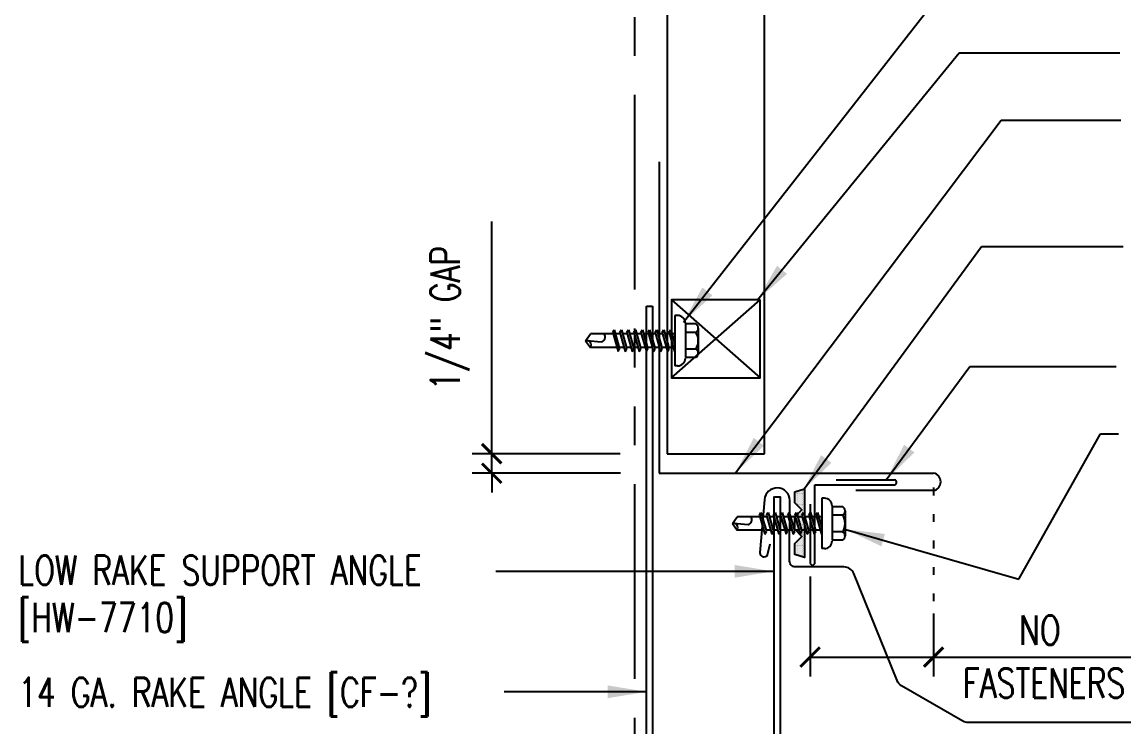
# Model space of a CAD drawing. Extents: x 11.3 to 38, y 14.6 to 44.4.
# Drawn here: x 11.43 to 25.58, y 24.81 to 33.86 of the extents above; entities that cross this region are included whole.
import ezdxf

# ---------------------------------------------------------------- set-up
doc = ezdxf.new("R2010")
doc.units = 0
doc.header["$LTSCALE"] = 4
doc.header["$MEASUREMENT"] = 0
doc.linetypes.add('ACAD_ISO07W100', pattern=[3, 0, -3])
doc.linetypes.add('PHANTOM', pattern=[2.5, 1.25, -0.25, 0.25, -0.25, 0.25, -0.25])
doc.layers.get('0').update_dxf_attribs({"linetype": 'CONTINUOUS'})
doc.layers.get('DEFPOINTS').update_dxf_attribs({"linetype": 'CONTINUOUS'})
for name, color, linetype in [('CLO', 3, 'CONTINUOUS'), ('FASTENER', 9, 'CONTINUOUS'), ('PANEL', 11, 'CONTINUOUS'), ('STLA', 12, 'CONTINUOUS'), ('TAPE', 8, 'CONTINUOUS'), ('TEXT', 2, 'CONTINUOUS'), ('TRIM', 6, 'CONTINUOUS')]:
    doc.layers.add(name, color=color, linetype=linetype)
doc.styles.add('TEXT1', font='ROMANS.shx', dxfattribs={"width": 0.75, "height": 0.375})
doc.dimstyles.new('DETAIL$0', dxfattribs={"dimscale": 4, "dimtxt": 0.09375, "dimasz": 0.0625, "dimexe": 0.0625, "dimexo": 0.125, "dimgap": 0.0625, "dimtad": 1, "dimdec": 4, "dimzin": 3, "dimdsep": 46, "dimlunit": 4, "dimtxsty": 'TEXT1', "dimblk": 'ARCHTICK', "dimcen": 0.0625, "dimclrd": 7, "dimclre": 7, "dimclrt": 2, "dimadec": 0, "dimazin": 0, "dimtfac": 0.59375, "dimtdec": 4, "dimtmove": 0, "dimatfit": 3, "dimfxl": 0, "dimfrac": 2, "dimtolj": 1, "dimtzin": 3, "dimarcsym": 0})
doc.dimstyles.new('DETAIL$7', dxfattribs={"dimscale": 4, "dimtxt": 0.09375, "dimasz": 0.125, "dimexe": 0.0625, "dimexo": 0.125, "dimgap": 0.0625, "dimtad": 1, "dimdec": 4, "dimzin": 3, "dimdsep": 46, "dimlunit": 4, "dimtxsty": 'TEXT1', "dimblk": 'ARCHTICK', "dimcen": 0.0625, "dimclrd": 7, "dimclre": 7, "dimclrt": 2, "dimadec": 0, "dimazin": 0, "dimtfac": 0.59375, "dimtdec": 4, "dimtmove": 2, "dimatfit": 3, "dimfxl": 0, "dimfrac": 2, "dimtolj": 1, "dimtzin": 3, "dimarcsym": 0})

# ---------------------------------------------------------------- blocks, each defined once
blk = doc.blocks.new('*X4')
at = {"color": 0}
for p, q in [((-0.434, 0.135), (-0.434, 0.135)), ((-0.434, 0.123), (-0.434, 0.123)), ((-0.422, 0.141), (-0.422, 0.141)), ((-0.422, 0.129), (-0.422, 0.129)), ((-0.422, 0.117), (-0.422, 0.117)), ((-0.422, 0.105), (-0.422, 0.105)), ((-0.422, 0.094), (-0.422, 0.094)), ((-0.422, 0.082), (-0.422, 0.082)), ((-0.41, 0.135), (-0.41, 0.135)), ((-0.41, 0.123), (-0.41, 0.123)), ((-0.41, 0.111), (-0.41, 0.111)), ((-0.41, 0.1), (-0.41, 0.1)), ((-0.41, 0.088), (-0.41, 0.088)), ((-0.41, 0.076), (-0.41, 0.076)), ((-0.41, 0.064), (-0.41, 0.064)), ((-0.41, 0.053), (-0.41, 0.053)), ((-0.41, 0.041), (-0.41, 0.041)), ((-0.398, 0.141), (-0.398, 0.141)), ((-0.398, 0.129), (-0.398, 0.129)), ((-0.398, 0.117), (-0.398, 0.117)), ((-0.398, 0.105), (-0.398, 0.105)), ((-0.398, 0.094), (-0.398, 0.094)), ((-0.398, 0.082), (-0.398, 0.082)), ((-0.398, 0.07), (-0.398, 0.07)), ((-0.398, 0.059), (-0.398, 0.059)), ((-0.398, 0.047), (-0.398, 0.047)), ((-0.398, 0.035), (-0.398, 0.035)), ((-0.398, 0.023), (-0.398, 0.023)), ((-0.387, 0.135), (-0.387, 0.135)), ((-0.387, 0.123), (-0.387, 0.123)), ((-0.387, 0.111), (-0.387, 0.111)), ((-0.387, 0.1), (-0.387, 0.1)), ((-0.387, 0.088), (-0.387, 0.088)), ((-0.387, 0.076), (-0.387, 0.076)), ((-0.387, 0.064), (-0.387, 0.064)), ((-0.387, 0.053), (-0.387, 0.053)), ((-0.387, 0.041), (-0.387, 0.041)), ((-0.387, 0.029), (-0.387, 0.029)), ((-0.375, 0.141), (-0.375, 0.141)), ((-0.375, 0.129), (-0.375, 0.129)), ((-0.375, 0.117), (-0.375, 0.117)), ((-0.375, 0.105), (-0.375, 0.105)), ((-0.375, 0.094), (-0.375, 0.094)), ((-0.375, 0.082), (-0.375, 0.082)), ((-0.375, 0.07), (-0.375, 0.07)), ((-0.375, 0.059), (-0.375, 0.059)), ((-0.375, 0.047), (-0.375, 0.047)), ((-0.375, 0.035), (-0.375, 0.035)), ((-0.375, 0.023), (-0.375, 0.023)), ((-0.363, 0.135), (-0.363, 0.135)), ((-0.363, 0.123), (-0.363, 0.123)), ((-0.363, 0.111), (-0.363, 0.111)), ((-0.363, 0.1), (-0.363, 0.1)), ((-0.363, 0.088), (-0.363, 0.088)), ((-0.363, 0.076), (-0.363, 0.076)), ((-0.363, 0.064), (-0.363, 0.064)), ((-0.363, 0.053), (-0.363, 0.053)), ((-0.363, 0.041), (-0.363, 0.041)), ((-0.363, 0.029), (-0.363, 0.029)), ((-0.352, 0.141), (-0.352, 0.141)), ((-0.352, 0.129), (-0.352, 0.129)), ((-0.352, 0.117), (-0.352, 0.117)), ((-0.352, 0.105), (-0.352, 0.105)), ((-0.352, 0.094), (-0.352, 0.094)), ((-0.352, 0.082), (-0.352, 0.082)), ((-0.352, 0.07), (-0.352, 0.07)), ((-0.352, 0.059), (-0.352, 0.059)), ((-0.352, 0.047), (-0.352, 0.047)), ((-0.352, 0.035), (-0.352, 0.035)), ((-0.352, 0.023), (-0.352, 0.023)), ((-0.34, 0.135), (-0.34, 0.135)), ((-0.34, 0.123), (-0.34, 0.123)), ((-0.34, 0.111), (-0.34, 0.111)), ((-0.34, 0.1), (-0.34, 0.1)), ((-0.34, 0.088), (-0.34, 0.088)), ((-0.34, 0.076), (-0.34, 0.076)), ((-0.34, 0.064), (-0.34, 0.064)), ((-0.34, 0.053), (-0.34, 0.053)), ((-0.34, 0.041), (-0.34, 0.041)), ((-0.34, 0.029), (-0.34, 0.029)), ((-0.328, 0.141), (-0.328, 0.141)), ((-0.328, 0.129), (-0.328, 0.129)), ((-0.328, 0.117), (-0.328, 0.117)), ((-0.328, 0.105), (-0.328, 0.105)), ((-0.328, 0.094), (-0.328, 0.094)), ((-0.328, 0.082), (-0.328, 0.082)), ((-0.328, 0.07), (-0.328, 0.07)), ((-0.328, 0.059), (-0.328, 0.059)), ((-0.328, 0.047), (-0.328, 0.047)), ((-0.328, 0.035), (-0.328, 0.035)), ((-0.328, 0.023), (-0.328, 0.023)), ((-0.316, 0.135), (-0.316, 0.135)), ((-0.316, 0.123), (-0.316, 0.123)), ((-0.316, 0.111), (-0.316, 0.111)), ((-0.316, 0.1), (-0.316, 0.1)), ((-0.316, 0.088), (-0.316, 0.088)), ((-0.316, 0.076), (-0.316, 0.076)), ((-0.316, 0.064), (-0.316, 0.064)), ((-0.316, 0.053), (-0.316, 0.053)), ((-0.316, 0.041), (-0.316, 0.041)), ((-0.316, 0.029), (-0.316, 0.029)), ((-0.305, 0.141), (-0.305, 0.141)), ((-0.305, 0.129), (-0.305, 0.129)), ((-0.305, 0.117), (-0.305, 0.117)), ((-0.305, 0.105), (-0.305, 0.105)), ((-0.305, 0.094), (-0.305, 0.094)), ((-0.305, 0.082), (-0.305, 0.082)), ((-0.305, 0.07), (-0.305, 0.07)), ((-0.305, 0.059), (-0.305, 0.059)), ((-0.305, 0.047), (-0.305, 0.047)), ((-0.305, 0.035), (-0.305, 0.035)), ((-0.305, 0.023), (-0.305, 0.023)), ((-0.293, 0.135), (-0.293, 0.135)), ((-0.293, 0.123), (-0.293, 0.123)), ((-0.293, 0.111), (-0.293, 0.111)), ((-0.293, 0.1), (-0.293, 0.1)), ((-0.293, 0.088), (-0.293, 0.088)), ((-0.293, 0.076), (-0.293, 0.076)), ((-0.293, 0.064), (-0.293, 0.064)), ((-0.293, 0.053), (-0.293, 0.053)), ((-0.293, 0.041), (-0.293, 0.041)), ((-0.293, 0.029), (-0.293, 0.029)), ((-0.281, 0.141), (-0.281, 0.141)), ((-0.281, 0.129), (-0.281, 0.129)), ((-0.281, 0.117), (-0.281, 0.117)), ((-0.281, 0.105), (-0.281, 0.105)), ((-0.281, 0.094), (-0.281, 0.094)), ((-0.281, 0.082), (-0.281, 0.082)), ((-0.281, 0.07), (-0.281, 0.07)), ((-0.281, 0.059), (-0.281, 0.059)), ((-0.281, 0.047), (-0.281, 0.047)), ((-0.281, 0.035), (-0.281, 0.035)), ((-0.281, 0.023), (-0.281, 0.023)), ((-0.27, 0.135), (-0.27, 0.135)), ((-0.27, 0.123), (-0.27, 0.123)), ((-0.27, 0.111), (-0.27, 0.111)), ((-0.27, 0.1), (-0.27, 0.1)), ((-0.27, 0.088), (-0.27, 0.088)), ((-0.27, 0.076), (-0.27, 0.076)), ((-0.27, 0.064), (-0.27, 0.064)), ((-0.27, 0.053), (-0.27, 0.053)), ((-0.27, 0.041), (-0.27, 0.041)), ((-0.27, 0.029), (-0.27, 0.029)), ((-0.258, 0.141), (-0.258, 0.141)), ((-0.258, 0.129), (-0.258, 0.129)), ((-0.258, 0.117), (-0.258, 0.117)), ((-0.258, 0.105), (-0.258, 0.105)), ((-0.258, 0.094), (-0.258, 0.094)), ((-0.258, 0.082), (-0.258, 0.082)), ((-0.258, 0.07), (-0.258, 0.07)), ((-0.258, 0.059), (-0.258, 0.059)), ((-0.258, 0.047), (-0.258, 0.047)), ((-0.258, 0.035), (-0.258, 0.035)), ((-0.258, 0.023), (-0.258, 0.023)), ((-0.246, 0.135), (-0.246, 0.135)), ((-0.246, 0.123), (-0.246, 0.123)), ((-0.246, 0.111), (-0.246, 0.111)), ((-0.246, 0.1), (-0.246, 0.1)), ((-0.246, 0.088), (-0.246, 0.088)), ((-0.246, 0.076), (-0.246, 0.076)), ((-0.246, 0.064), (-0.246, 0.064)), ((-0.246, 0.053), (-0.246, 0.053)), ((-0.246, 0.041), (-0.246, 0.041)), ((-0.234, 0.141), (-0.234, 0.141)), ((-0.234, 0.129), (-0.234, 0.129)), ((-0.234, 0.117), (-0.234, 0.117)), ((-0.234, 0.105), (-0.234, 0.105)), ((-0.234, 0.094), (-0.234, 0.094)), ((-0.234, 0.082), (-0.234, 0.082)), ((-0.234, 0.07), (-0.234, 0.07)), ((-0.234, 0.059), (-0.234, 0.059)), ((-0.234, 0.047), (-0.234, 0.047)), ((-0.223, 0.135), (-0.223, 0.135)), ((-0.223, 0.123), (-0.223, 0.123)), ((-0.223, 0.111), (-0.223, 0.111)), ((-0.223, 0.1), (-0.223, 0.1)), ((-0.223, 0.088), (-0.223, 0.088)), ((-0.223, 0.076), (-0.223, 0.076)), ((-0.223, 0.064), (-0.223, 0.064)), ((-0.211, 0.141), (-0.211, 0.141)), ((-0.211, 0.129), (-0.211, 0.129)), ((-0.211, 0.117), (-0.211, 0.117)), ((-0.211, 0.105), (-0.211, 0.105)), ((-0.211, 0.094), (-0.211, 0.094)), ((-0.211, 0.082), (-0.211, 0.082)), ((-0.211, 0.07), (-0.211, 0.07)), ((-0.199, 0.135), (-0.199, 0.135)), ((-0.199, 0.123), (-0.199, 0.123)), ((-0.199, 0.111), (-0.199, 0.111)), ((-0.199, 0.1), (-0.199, 0.1)), ((-0.199, 0.088), (-0.199, 0.088)), ((-0.188, 0.141), (-0.188, 0.141)), ((-0.188, 0.129), (-0.188, 0.129)), ((-0.188, 0.117), (-0.188, 0.117)), ((-0.188, 0.105), (-0.188, 0.105)), ((-0.188, 0.094), (-0.188, 0.094)), ((-0.176, 0.135), (-0.176, 0.135)), ((-0.176, 0.123), (-0.176, 0.123)), ((-0.176, 0.111), (-0.176, 0.111)), ((-0.164, 0.141), (-0.164, 0.141)), ((-0.164, 0.129), (-0.164, 0.129)), ((-0.164, 0.117), (-0.164, 0.117)), ((-0.164, 0.105), (-0.164, 0.105)), ((-0.152, 0.135), (-0.152, 0.135)), ((-0.152, 0.123), (-0.152, 0.123)), ((-0.152, 0.111), (-0.152, 0.111)), ((-0.152, 0.1), (-0.152, 0.1)), ((-0.141, 0.141), (-0.141, 0.141)), ((-0.141, 0.129), (-0.141, 0.129)), ((-0.141, 0.117), (-0.141, 0.117)), ((-0.141, 0.105), (-0.141, 0.105)), ((-0.141, 0.094), (-0.141, 0.094)), ((-0.141, 0.082), (-0.141, 0.082)), ((-0.129, 0.135), (-0.129, 0.135)), ((-0.129, 0.123), (-0.129, 0.123)), ((-0.129, 0.111), (-0.129, 0.111)), ((-0.129, 0.1), (-0.129, 0.1)), ((-0.129, 0.088), (-0.129, 0.088)), ((-0.129, 0.076), (-0.129, 0.076)), ((-0.117, 0.141), (-0.117, 0.141)), ((-0.117, 0.129), (-0.117, 0.129)), ((-0.117, 0.117), (-0.117, 0.117)), ((-0.117, 0.105), (-0.117, 0.105)), ((-0.117, 0.094), (-0.117, 0.094)), ((-0.117, 0.082), (-0.117, 0.082)), ((-0.117, 0.07), (-0.117, 0.07)), ((-0.117, 0.059), (-0.117, 0.059)), ((-0.105, 0.135), (-0.105, 0.135)), ((-0.105, 0.123), (-0.105, 0.123)), ((-0.105, 0.111), (-0.105, 0.111)), ((-0.105, 0.1), (-0.105, 0.1)), ((-0.105, 0.088), (-0.105, 0.088)), ((-0.105, 0.076), (-0.105, 0.076)), ((-0.105, 0.064), (-0.105, 0.064)), ((-0.105, 0.053), (-0.105, 0.053)), ((-0.094, 0.141), (-0.094, 0.141)), ((-0.094, 0.129), (-0.094, 0.129)), ((-0.094, 0.117), (-0.094, 0.117)), ((-0.094, 0.105), (-0.094, 0.105)), ((-0.094, 0.094), (-0.094, 0.094)), ((-0.094, 0.082), (-0.094, 0.082)), ((-0.094, 0.07), (-0.094, 0.07)), ((-0.094, 0.059), (-0.094, 0.059)), ((-0.094, 0.047), (-0.094, 0.047)), ((-0.094, 0.035), (-0.094, 0.035)), ((-0.082, 0.135), (-0.082, 0.135)), ((-0.082, 0.123), (-0.082, 0.123)), ((-0.082, 0.111), (-0.082, 0.111)), ((-0.082, 0.1), (-0.082, 0.1)), ((-0.082, 0.088), (-0.082, 0.088)), ((-0.082, 0.076), (-0.082, 0.076)), ((-0.082, 0.064), (-0.082, 0.064)), ((-0.082, 0.053), (-0.082, 0.053)), ((-0.082, 0.041), (-0.082, 0.041)), ((-0.082, 0.029), (-0.082, 0.029)), ((-0.07, 0.141), (-0.07, 0.141)), ((-0.07, 0.129), (-0.07, 0.129)), ((-0.07, 0.117), (-0.07, 0.117)), ((-0.07, 0.105), (-0.07, 0.105)), ((-0.07, 0.094), (-0.07, 0.094)), ((-0.07, 0.082), (-0.07, 0.082)), ((-0.07, 0.07), (-0.07, 0.07)), ((-0.07, 0.059), (-0.07, 0.059)), ((-0.07, 0.047), (-0.07, 0.047)), ((-0.07, 0.035), (-0.07, 0.035)), ((-0.07, 0.023), (-0.07, 0.023)), ((-0.059, 0.135), (-0.059, 0.135)), ((-0.059, 0.123), (-0.059, 0.123)), ((-0.059, 0.111), (-0.059, 0.111)), ((-0.059, 0.1), (-0.059, 0.1)), ((-0.059, 0.088), (-0.059, 0.088)), ((-0.059, 0.076), (-0.059, 0.076)), ((-0.059, 0.064), (-0.059, 0.064)), ((-0.059, 0.053), (-0.059, 0.053)), ((-0.059, 0.041), (-0.059, 0.041)), ((-0.059, 0.029), (-0.059, 0.029)), ((-0.047, 0.141), (-0.047, 0.141)), ((-0.047, 0.129), (-0.047, 0.129)), ((-0.047, 0.117), (-0.047, 0.117)), ((-0.047, 0.105), (-0.047, 0.105)), ((-0.047, 0.094), (-0.047, 0.094)), ((-0.047, 0.082), (-0.047, 0.082)), ((-0.047, 0.07), (-0.047, 0.07)), ((-0.047, 0.059), (-0.047, 0.059)), ((-0.047, 0.047), (-0.047, 0.047)), ((-0.047, 0.035), (-0.047, 0.035)), ((-0.047, 0.023), (-0.047, 0.023)), ((-0.035, 0.135), (-0.035, 0.135)), ((-0.035, 0.123), (-0.035, 0.123)), ((-0.035, 0.111), (-0.035, 0.111)), ((-0.035, 0.1), (-0.035, 0.1)), ((-0.035, 0.088), (-0.035, 0.088)), ((-0.035, 0.076), (-0.035, 0.076)), ((-0.035, 0.064), (-0.035, 0.064)), ((-0.035, 0.053), (-0.035, 0.053)), ((-0.035, 0.041), (-0.035, 0.041)), ((-0.035, 0.029), (-0.035, 0.029)), ((-0.023, 0.141), (-0.023, 0.141)), ((-0.023, 0.129), (-0.023, 0.129)), ((-0.023, 0.117), (-0.023, 0.117)), ((-0.023, 0.105), (-0.023, 0.105)), ((-0.023, 0.094), (-0.023, 0.094)), ((-0.023, 0.082), (-0.023, 0.082)), ((-0.023, 0.07), (-0.023, 0.07)), ((-0.023, 0.059), (-0.023, 0.059)), ((-0.023, 0.047), (-0.023, 0.047)), ((-0.023, 0.035), (-0.023, 0.035)), ((-0.023, 0.023), (-0.023, 0.023)), ((-0.012, 0.135), (-0.012, 0.135)), ((-0.012, 0.123), (-0.012, 0.123)), ((-0.012, 0.111), (-0.012, 0.111)), ((-0.012, 0.1), (-0.012, 0.1)), ((-0.012, 0.088), (-0.012, 0.088)), ((-0.012, 0.076), (-0.012, 0.076)), ((-0.012, 0.064), (-0.012, 0.064)), ((-0.012, 0.053), (-0.012, 0.053)), ((-0.012, 0.041), (-0.012, 0.041)), ((-0.012, 0.029), (-0.012, 0.029)), ((0, 0.141), (0, 0.141)), ((0, 0.129), (0, 0.129)), ((0, 0.117), (0, 0.117)), ((0, 0.105), (0, 0.105)), ((0, 0.094), (0, 0.094)), ((0, 0.082), (0, 0.082)), ((0, 0.07), (0, 0.07)), ((0, 0.059), (0, 0.059)), ((0, 0.047), (0, 0.047)), ((0, 0.035), (0, 0.035)), ((0, 0.023), (0, 0.023)), ((0.012, 0.135), (0.012, 0.135)), ((0.012, 0.123), (0.012, 0.123)), ((0.012, 0.111), (0.012, 0.111)), ((0.012, 0.1), (0.012, 0.1)), ((0.012, 0.088), (0.012, 0.088)), ((0.012, 0.076), (0.012, 0.076)), ((0.012, 0.064), (0.012, 0.064)), ((0.012, 0.053), (0.012, 0.053)), ((0.012, 0.041), (0.012, 0.041)), ((0.012, 0.029), (0.012, 0.029)), ((0.023, 0.141), (0.023, 0.141)), ((0.023, 0.129), (0.023, 0.129)), ((0.023, 0.117), (0.023, 0.117)), ((0.023, 0.105), (0.023, 0.105)), ((0.023, 0.094), (0.023, 0.094)), ((0.023, 0.082), (0.023, 0.082)), ((0.023, 0.07), (0.023, 0.07)), ((0.023, 0.059), (0.023, 0.059)), ((0.023, 0.047), (0.023, 0.047)), ((0.023, 0.035), (0.023, 0.035)), ((0.023, 0.023), (0.023, 0.023)), ((0.035, 0.135), (0.035, 0.135)), ((0.035, 0.123), (0.035, 0.123)), ((0.035, 0.111), (0.035, 0.111)), ((0.035, 0.1), (0.035, 0.1)), ((0.035, 0.088), (0.035, 0.088)), ((0.035, 0.076), (0.035, 0.076)), ((0.035, 0.064), (0.035, 0.064)), ((0.035, 0.053), (0.035, 0.053)), ((0.035, 0.041), (0.035, 0.041)), ((0.035, 0.029), (0.035, 0.029)), ((0.047, 0.141), (0.047, 0.141)), ((0.047, 0.129), (0.047, 0.129)), ((0.047, 0.117), (0.047, 0.117)), ((0.047, 0.105), (0.047, 0.105)), ((0.047, 0.094), (0.047, 0.094)), ((0.047, 0.082), (0.047, 0.082)), ((0.047, 0.07), (0.047, 0.07)), ((0.047, 0.059), (0.047, 0.059)), ((0.047, 0.047), (0.047, 0.047)), ((0.047, 0.035), (0.047, 0.035)), ((0.047, 0.023), (0.047, 0.023)), ((0.059, 0.135), (0.059, 0.135)), ((0.059, 0.123), (0.059, 0.123)), ((0.059, 0.111), (0.059, 0.111)), ((0.059, 0.1), (0.059, 0.1)), ((0.059, 0.088), (0.059, 0.088)), ((0.059, 0.076), (0.059, 0.076)), ((0.059, 0.064), (0.059, 0.064)), ((0.059, 0.053), (0.059, 0.053)), ((0.059, 0.041), (0.059, 0.041)), ((0.059, 0.029), (0.059, 0.029)), ((0.07, 0.141), (0.07, 0.141)), ((0.07, 0.129), (0.07, 0.129)), ((0.07, 0.117), (0.07, 0.117)), ((0.07, 0.105), (0.07, 0.105)), ((0.07, 0.094), (0.07, 0.094)), ((0.07, 0.082), (0.07, 0.082)), ((0.07, 0.07), (0.07, 0.07)), ((0.07, 0.059), (0.07, 0.059)), ((0.07, 0.047), (0.07, 0.047)), ((0.07, 0.035), (0.07, 0.035)), ((0.07, 0.023), (0.07, 0.023)), ((0.082, 0.135), (0.082, 0.135)), ((0.082, 0.123), (0.082, 0.123)), ((0.082, 0.111), (0.082, 0.111)), ((0.082, 0.1), (0.082, 0.1)), ((0.082, 0.088), (0.082, 0.088)), ((0.082, 0.076), (0.082, 0.076)), ((0.082, 0.064), (0.082, 0.064)), ((0.082, 0.053), (0.082, 0.053)), ((0.082, 0.041), (0.082, 0.041)), ((0.082, 0.029), (0.082, 0.029)), ((0.094, 0.141), (0.094, 0.141)), ((0.094, 0.129), (0.094, 0.129)), ((0.094, 0.117), (0.094, 0.117)), ((0.094, 0.105), (0.094, 0.105)), ((0.094, 0.094), (0.094, 0.094)), ((0.094, 0.082), (0.094, 0.082)), ((0.094, 0.07), (0.094, 0.07)), ((0.094, 0.059), (0.094, 0.059)), ((0.094, 0.047), (0.094, 0.047)), ((0.094, 0.035), (0.094, 0.035)), ((0.105, 0.135), (0.105, 0.135)), ((0.105, 0.123), (0.105, 0.123)), ((0.105, 0.111), (0.105, 0.111)), ((0.105, 0.1), (0.105, 0.1)), ((0.105, 0.088), (0.105, 0.088)), ((0.105, 0.076), (0.105, 0.076)), ((0.105, 0.064), (0.105, 0.064)), ((0.105, 0.053), (0.105, 0.053)), ((0.117, 0.141), (0.117, 0.141)), ((0.117, 0.129), (0.117, 0.129)), ((0.117, 0.117), (0.117, 0.117)), ((0.117, 0.105), (0.117, 0.105)), ((0.117, 0.094), (0.117, 0.094)), ((0.117, 0.082), (0.117, 0.082)), ((0.117, 0.07), (0.117, 0.07)), ((0.117, 0.059), (0.117, 0.059)), ((0.129, 0.135), (0.129, 0.135)), ((0.129, 0.123), (0.129, 0.123)), ((0.129, 0.111), (0.129, 0.111)), ((0.129, 0.1), (0.129, 0.1)), ((0.129, 0.088), (0.129, 0.088)), ((0.129, 0.076), (0.129, 0.076)), ((0.141, 0.141), (0.141, 0.141)), ((0.141, 0.129), (0.141, 0.129)), ((0.141, 0.117), (0.141, 0.117)), ((0.141, 0.105), (0.141, 0.105)), ((0.141, 0.094), (0.141, 0.094)), ((0.141, 0.082), (0.141, 0.082)), ((0.152, 0.135), (0.152, 0.135)), ((0.152, 0.123), (0.152, 0.123)), ((0.152, 0.111), (0.152, 0.111)), ((0.152, 0.1), (0.152, 0.1)), ((0.164, 0.141), (0.164, 0.141)), ((0.164, 0.129), (0.164, 0.129)), ((0.164, 0.117), (0.164, 0.117)), ((0.164, 0.105), (0.164, 0.105)), ((0.176, 0.135), (0.176, 0.135)), ((0.176, 0.123), (0.176, 0.123)), ((0.176, 0.111), (0.176, 0.111)), ((0.188, 0.141), (0.188, 0.141)), ((0.188, 0.129), (0.188, 0.129)), ((0.188, 0.117), (0.188, 0.117)), ((0.188, 0.105), (0.188, 0.105)), ((0.188, 0.094), (0.188, 0.094)), ((0.199, 0.135), (0.199, 0.135)), ((0.199, 0.123), (0.199, 0.123)), ((0.199, 0.111), (0.199, 0.111)), ((0.199, 0.1), (0.199, 0.1)), ((0.199, 0.088), (0.199, 0.088)), ((0.211, 0.141), (0.211, 0.141)), ((0.211, 0.129), (0.211, 0.129)), ((0.211, 0.117), (0.211, 0.117)), ((0.211, 0.105), (0.211, 0.105)), ((0.211, 0.094), (0.211, 0.094)), ((0.211, 0.082), (0.211, 0.082)), ((0.211, 0.07), (0.211, 0.07)), ((0.223, 0.135), (0.223, 0.135)), ((0.223, 0.123), (0.223, 0.123)), ((0.223, 0.111), (0.223, 0.111)), ((0.223, 0.1), (0.223, 0.1)), ((0.223, 0.088), (0.223, 0.088)), ((0.223, 0.076), (0.223, 0.076)), ((0.223, 0.064), (0.223, 0.064)), ((0.234, 0.141), (0.234, 0.141)), ((0.234, 0.129), (0.234, 0.129)), ((0.234, 0.117), (0.234, 0.117)), ((0.234, 0.105), (0.234, 0.105)), ((0.234, 0.094), (0.234, 0.094)), ((0.234, 0.082), (0.234, 0.082)), ((0.234, 0.07), (0.234, 0.07)), ((0.234, 0.059), (0.234, 0.059)), ((0.234, 0.047), (0.234, 0.047)), ((0.246, 0.135), (0.246, 0.135)), ((0.246, 0.123), (0.246, 0.123)), ((0.246, 0.111), (0.246, 0.111)), ((0.246, 0.1), (0.246, 0.1)), ((0.246, 0.088), (0.246, 0.088)), ((0.246, 0.076), (0.246, 0.076)), ((0.246, 0.064), (0.246, 0.064)), ((0.246, 0.053), (0.246, 0.053)), ((0.246, 0.041), (0.246, 0.041)), ((0.258, 0.141), (0.258, 0.141)), ((0.258, 0.129), (0.258, 0.129)), ((0.258, 0.117), (0.258, 0.117)), ((0.258, 0.105), (0.258, 0.105)), ((0.258, 0.094), (0.258, 0.094)), ((0.258, 0.082), (0.258, 0.082)), ((0.258, 0.07), (0.258, 0.07)), ((0.258, 0.059), (0.258, 0.059)), ((0.258, 0.047), (0.258, 0.047)), ((0.258, 0.035), (0.258, 0.035)), ((0.258, 0.023), (0.258, 0.023)), ((0.27, 0.135), (0.27, 0.135)), ((0.27, 0.123), (0.27, 0.123)), ((0.27, 0.111), (0.27, 0.111)), ((0.27, 0.1), (0.27, 0.1)), ((0.27, 0.088), (0.27, 0.088)), ((0.27, 0.076), (0.27, 0.076)), ((0.27, 0.064), (0.27, 0.064)), ((0.27, 0.053), (0.27, 0.053)), ((0.27, 0.041), (0.27, 0.041)), ((0.27, 0.029), (0.27, 0.029)), ((0.281, 0.141), (0.281, 0.141)), ((0.281, 0.129), (0.281, 0.129)), ((0.281, 0.117), (0.281, 0.117)), ((0.281, 0.105), (0.281, 0.105)), ((0.281, 0.094), (0.281, 0.094)), ((0.281, 0.082), (0.281, 0.082)), ((0.281, 0.07), (0.281, 0.07)), ((0.281, 0.059), (0.281, 0.059)), ((0.281, 0.047), (0.281, 0.047)), ((0.281, 0.035), (0.281, 0.035)), ((0.281, 0.023), (0.281, 0.023)), ((0.293, 0.135), (0.293, 0.135)), ((0.293, 0.123), (0.293, 0.123)), ((0.293, 0.111), (0.293, 0.111)), ((0.293, 0.1), (0.293, 0.1)), ((0.293, 0.088), (0.293, 0.088)), ((0.293, 0.076), (0.293, 0.076)), ((0.293, 0.064), (0.293, 0.064)), ((0.293, 0.053), (0.293, 0.053)), ((0.293, 0.041), (0.293, 0.041)), ((0.293, 0.029), (0.293, 0.029)), ((0.305, 0.141), (0.305, 0.141)), ((0.305, 0.129), (0.305, 0.129)), ((0.305, 0.117), (0.305, 0.117)), ((0.305, 0.105), (0.305, 0.105)), ((0.305, 0.094), (0.305, 0.094)), ((0.305, 0.082), (0.305, 0.082)), ((0.305, 0.07), (0.305, 0.07)), ((0.305, 0.059), (0.305, 0.059)), ((0.305, 0.047), (0.305, 0.047)), ((0.305, 0.035), (0.305, 0.035)), ((0.305, 0.023), (0.305, 0.023)), ((0.316, 0.135), (0.316, 0.135)), ((0.316, 0.123), (0.316, 0.123)), ((0.316, 0.111), (0.316, 0.111)), ((0.316, 0.1), (0.316, 0.1)), ((0.316, 0.088), (0.316, 0.088)), ((0.316, 0.076), (0.316, 0.076)), ((0.316, 0.064), (0.316, 0.064)), ((0.316, 0.053), (0.316, 0.053)), ((0.316, 0.041), (0.316, 0.041)), ((0.316, 0.029), (0.316, 0.029)), ((0.328, 0.141), (0.328, 0.141)), ((0.328, 0.129), (0.328, 0.129)), ((0.328, 0.117), (0.328, 0.117)), ((0.328, 0.105), (0.328, 0.105)), ((0.328, 0.094), (0.328, 0.094)), ((0.328, 0.082), (0.328, 0.082)), ((0.328, 0.07), (0.328, 0.07)), ((0.328, 0.059), (0.328, 0.059)), ((0.328, 0.047), (0.328, 0.047)), ((0.328, 0.035), (0.328, 0.035)), ((0.328, 0.023), (0.328, 0.023)), ((0.34, 0.135), (0.34, 0.135)), ((0.34, 0.123), (0.34, 0.123)), ((0.34, 0.111), (0.34, 0.111)), ((0.34, 0.1), (0.34, 0.1)), ((0.34, 0.088), (0.34, 0.088)), ((0.34, 0.076), (0.34, 0.076)), ((0.34, 0.064), (0.34, 0.064)), ((0.34, 0.053), (0.34, 0.053)), ((0.34, 0.041), (0.34, 0.041)), ((0.34, 0.029), (0.34, 0.029)), ((0.352, 0.141), (0.352, 0.141)), ((0.352, 0.129), (0.352, 0.129)), ((0.352, 0.117), (0.352, 0.117)), ((0.352, 0.105), (0.352, 0.105)), ((0.352, 0.094), (0.352, 0.094)), ((0.352, 0.082), (0.352, 0.082)), ((0.352, 0.07), (0.352, 0.07)), ((0.352, 0.059), (0.352, 0.059)), ((0.352, 0.047), (0.352, 0.047)), ((0.352, 0.035), (0.352, 0.035)), ((0.352, 0.023), (0.352, 0.023)), ((0.363, 0.135), (0.363, 0.135)), ((0.363, 0.123), (0.363, 0.123)), ((0.363, 0.111), (0.363, 0.111)), ((0.363, 0.1), (0.363, 0.1)), ((0.363, 0.088), (0.363, 0.088)), ((0.363, 0.076), (0.363, 0.076)), ((0.363, 0.064), (0.363, 0.064)), ((0.363, 0.053), (0.363, 0.053)), ((0.363, 0.041), (0.363, 0.041)), ((0.363, 0.029), (0.363, 0.029)), ((0.375, 0.141), (0.375, 0.141)), ((0.375, 0.129), (0.375, 0.129)), ((0.375, 0.117), (0.375, 0.117)), ((0.375, 0.105), (0.375, 0.105)), ((0.375, 0.094), (0.375, 0.094)), ((0.375, 0.082), (0.375, 0.082)), ((0.375, 0.07), (0.375, 0.07)), ((0.375, 0.059), (0.375, 0.059)), ((0.375, 0.047), (0.375, 0.047)), ((0.375, 0.035), (0.375, 0.035)), ((0.375, 0.023), (0.375, 0.023)), ((0.387, 0.135), (0.387, 0.135)), ((0.387, 0.123), (0.387, 0.123)), ((0.387, 0.111), (0.387, 0.111)), ((0.387, 0.1), (0.387, 0.1)), ((0.387, 0.088), (0.387, 0.088)), ((0.387, 0.076), (0.387, 0.076)), ((0.387, 0.064), (0.387, 0.064)), ((0.387, 0.053), (0.387, 0.053)), ((0.387, 0.041), (0.387, 0.041)), ((0.387, 0.029), (0.387, 0.029)), ((0.398, 0.141), (0.398, 0.141)), ((0.398, 0.129), (0.398, 0.129)), ((0.398, 0.117), (0.398, 0.117)), ((0.398, 0.105), (0.398, 0.105)), ((0.398, 0.094), (0.398, 0.094)), ((0.398, 0.082), (0.398, 0.082)), ((0.398, 0.07), (0.398, 0.07)), ((0.398, 0.059), (0.398, 0.059)), ((0.398, 0.047), (0.398, 0.047)), ((0.398, 0.035), (0.398, 0.035)), ((0.398, 0.023), (0.398, 0.023)), ((0.41, 0.135), (0.41, 0.135)), ((0.41, 0.123), (0.41, 0.123)), ((0.41, 0.111), (0.41, 0.111)), ((0.41, 0.1), (0.41, 0.1)), ((0.41, 0.088), (0.41, 0.088)), ((0.41, 0.076), (0.41, 0.076)), ((0.41, 0.064), (0.41, 0.064)), ((0.41, 0.053), (0.41, 0.053)), ((0.41, 0.041), (0.41, 0.041)), ((0.422, 0.141), (0.422, 0.141)), ((0.422, 0.129), (0.422, 0.129)), ((0.422, 0.117), (0.422, 0.117)), ((0.422, 0.105), (0.422, 0.105)), ((0.422, 0.094), (0.422, 0.094)), ((0.422, 0.082), (0.422, 0.082)), ((0.434, 0.135), (0.434, 0.135)), ((0.434, 0.123), (0.434, 0.123))]:
    blk.add_line(p, q, dxfattribs=at)
blk = doc.blocks.new('MB_DBTAP')
at = {"layer": 'TAPE', "color": 9}
blk.add_lwpolyline([(-0.403, 0.018), (-0.442, 0.141), (0.442, 0.141), (0.403, 0.018), (0.26, 0.018), (0.17, 0.109), (0.079, 0.018), (0, 0.018), (-0.079, 0.018), (-0.17, 0.109), (-0.26, 0.018)], close=True, dxfattribs=at)
at = {"layer": 'TAPE', "color": 251}
blk.add_blockref('*X4', (0, 0), dxfattribs=at)
blk = doc.blocks.new('MB_DW3')
at = {"layer": 'FASTENER'}
for p, q in [((-0.215, 0.305), (-0.215, 0.171)), ((-0.161, 0.337), (0.161, 0.337)), ((-0.107, 0.305), (-0.107, 0.171)), ((0.107, 0.305), (0.107, 0.171)), ((0.215, 0.305), (0.215, 0.171)), ((-0.224, 0.171), (0.215, 0.171)), ((-0.324, 0.071), (-0.324, 0.037)), ((-0.324, 0.037), (0.324, 0.037)), ((-0.139, -0.016), (0.046, 0.037)), ((-0.104, -0.036), (0.139, 0.033)), ((-0.086, 0.037), (0.086, 0.037)), ((-0.086, 0.037), (-0.086, -0.001)), ((0.086, 0.037), (0.133, 0.037)), ((0.086, 0.018), (0.086, -0.042)), ((0.139, 0.033), (0.133, 0.037)), ((0.324, 0.071), (0.324, 0.037)), ((-0.104, -0.036), (-0.139, -0.016)), ((-0.139, -0.107), (0.104, -0.038)), ((-0.104, -0.127), (-0.139, -0.107)), ((-0.139, -0.198), (0.104, -0.128)), ((-0.104, -0.127), (0.139, -0.058)), ((-0.086, -0.031), (-0.086, -0.092)), ((-0.086, -0.122), (-0.086, -0.183)), ((0.086, -0.073), (0.086, -0.133)), ((0.139, -0.058), (0.104, -0.038)), ((0.139, -0.149), (0.104, -0.128)), ((-0.104, -0.218), (-0.139, -0.198)), ((-0.139, -0.289), (0.104, -0.219)), ((-0.104, -0.218), (0.139, -0.149)), ((-0.104, -0.309), (0.139, -0.239)), ((-0.086, -0.213), (-0.086, -0.274)), ((0.086, -0.164), (0.086, -0.224)), ((0.086, -0.255), (0.086, -0.315)), ((0.139, -0.239), (0.104, -0.219)), ((-0.104, -0.309), (-0.139, -0.289)), ((-0.139, -0.38), (0.104, -0.31)), ((-0.104, -0.4), (-0.139, -0.38)), ((-0.139, -0.47), (0.104, -0.401)), ((-0.104, -0.4), (0.139, -0.33)), ((-0.104, -0.491), (0.139, -0.421)), ((-0.086, -0.304), (-0.086, -0.364)), ((-0.086, -0.395), (-0.086, -0.455)), ((0.086, -0.345), (0.086, -0.406)), ((0.139, -0.33), (0.104, -0.31)), ((0.139, -0.421), (0.104, -0.401)), ((-0.104, -0.491), (-0.139, -0.47)), ((-0.139, -0.561), (0.104, -0.492)), ((-0.104, -0.581), (-0.139, -0.561)), ((-0.104, -0.581), (0.139, -0.512)), ((-0.086, -0.486), (-0.086, -0.546)), ((0.086, -0.436), (0.086, -0.497)), ((0.086, -0.527), (0.086, -0.588)), ((0.139, -0.512), (0.104, -0.492)), ((-0.139, -0.652), (0.104, -0.583)), ((-0.104, -0.672), (-0.139, -0.652)), ((-0.139, -0.743), (0.104, -0.674)), ((-0.104, -0.672), (0.139, -0.603)), ((-0.104, -0.763), (0.139, -0.694)), ((-0.086, -0.577), (-0.086, -0.637)), ((-0.086, -0.667), (-0.086, -0.728)), ((0.086, -0.618), (0.086, -0.679)), ((0.139, -0.603), (0.104, -0.583)), ((0.139, -0.694), (0.104, -0.674)), ((-0.104, -0.763), (-0.139, -0.743)), ((-0.086, -0.758), (-0.086, -1.05)), ((0.086, -0.709), (0.086, -1.05)), ((-0.002, -1.095), (0.014, -0.909)), ((0, -1.111), (-0.086, -1.05)), ((0, -1.111), (0.086, -1.05))]:
    blk.add_line(p, q, dxfattribs=at)
for centre, radius, start, end in [((-0.161, 0.274), 0.0628, 29.8754, 150.1246), ((0, 0.141), 0.196, 56.9974, 123.0026), ((0.161, 0.274), 0.0628, 29.8754, 150.1246), ((-0.224, 0.071), 0.1, 90, 180), ((0.224, 0.071), 0.1, 0, 90), ((-0.046, -0.921), 0.0615, 11.1445, 130.906), ((0.054, -1.097), 0.0563, 55.4585, 194.8454)]:
    blk.add_arc(centre, radius, start, end, dxfattribs=at)
blk = doc.blocks.new('_ArchTick')
at = {"color": 0, "linetype": 'ByBlock', "const_width": 0.15}
blk.add_lwpolyline([(-0.5, -0.5), (0.5, 0.5)], dxfattribs=at)
blk = doc.blocks.new('*D15')
at = {"layer": 'DEFPOINTS', "color": 0}
for p in [(21.552, 27.243), (23.137, 26.769), (23.137, 25.708)]:
    blk.add_point(p, dxfattribs=at)
at = {"layer": 'TEXT', "color": 7, "lineweight": -2}
for p, q in [((21.552, 26.743), (21.552, 25.458)), ((23.137, 26.269), (23.137, 25.458)), ((21.552, 25.708), (23.137, 25.708))]:
    blk.add_line(p, q, dxfattribs=at)
at = {"layer": 'TEXT', "color": 7, "lineweight": -2, "xscale": 0.25, "yscale": 0.25, "zscale": 0.25, "rotation": 180}
blk.add_blockref('_ArchTick', (21.552, 25.708), dxfattribs=at)
at = {"layer": 'TEXT', "color": 7, "lineweight": -2, "xscale": 0.25, "yscale": 0.25, "zscale": 0.25}
blk.add_blockref('_ArchTick', (23.137, 25.708), dxfattribs=at)
blk = doc.blocks.new('fz2')
at = {"layer": 'FASTENER'}
for p, q in [((-0.215, 0.305), (-0.215, 0.171)), ((-0.161, 0.337), (0.161, 0.337)), ((-0.107, 0.305), (-0.107, 0.171)), ((0.107, 0.305), (0.107, 0.171)), ((0.215, 0.305), (0.215, 0.171)), ((-0.224, 0.171), (0.215, 0.171)), ((-0.324, 0.071), (-0.324, 0.037)), ((-0.324, 0.037), (0.324, 0.037)), ((-0.139, -0.016), (0.046, 0.037)), ((-0.104, -0.036), (0.139, 0.033)), ((-0.086, 0.037), (0.086, 0.037)), ((-0.086, 0.037), (-0.086, -0.001)), ((0.086, 0.037), (0.133, 0.037)), ((0.086, 0.018), (0.086, -0.042)), ((0.139, 0.033), (0.133, 0.037)), ((0.324, 0.071), (0.324, 0.037)), ((-0.104, -0.036), (-0.139, -0.016)), ((-0.139, -0.107), (0.104, -0.038)), ((-0.104, -0.127), (-0.139, -0.107)), ((-0.139, -0.198), (0.104, -0.128)), ((-0.104, -0.127), (0.139, -0.058)), ((-0.086, -0.031), (-0.086, -0.092)), ((-0.086, -0.122), (-0.086, -0.183)), ((0.086, -0.073), (0.086, -0.133)), ((0.139, -0.058), (0.104, -0.038)), ((0.139, -0.149), (0.104, -0.128)), ((-0.104, -0.218), (-0.139, -0.198)), ((-0.139, -0.289), (0.104, -0.219)), ((-0.104, -0.218), (0.139, -0.149)), ((-0.104, -0.309), (0.139, -0.239)), ((-0.086, -0.213), (-0.086, -0.274)), ((0.086, -0.164), (0.086, -0.224)), ((0.086, -0.255), (0.086, -0.315)), ((0.139, -0.239), (0.104, -0.219)), ((-0.104, -0.309), (-0.139, -0.289)), ((-0.139, -0.38), (0.104, -0.31)), ((-0.104, -0.4), (-0.139, -0.38)), ((-0.139, -0.47), (0.104, -0.401)), ((-0.104, -0.4), (0.139, -0.33)), ((-0.104, -0.491), (0.139, -0.421)), ((-0.086, -0.304), (-0.086, -0.364)), ((-0.086, -0.395), (-0.086, -0.455)), ((0.086, -0.345), (0.086, -0.406)), ((0.139, -0.33), (0.104, -0.31)), ((0.139, -0.421), (0.104, -0.401)), ((-0.104, -0.491), (-0.139, -0.47)), ((-0.139, -0.561), (0.104, -0.492)), ((-0.104, -0.581), (-0.139, -0.561)), ((-0.104, -0.581), (0.139, -0.512)), ((-0.086, -0.486), (-0.086, -0.546)), ((0.086, -0.436), (0.086, -0.497)), ((0.086, -0.527), (0.086, -0.588)), ((0.139, -0.512), (0.104, -0.492)), ((-0.139, -0.652), (0.104, -0.583)), ((-0.104, -0.672), (-0.139, -0.652)), ((-0.139, -0.743), (0.104, -0.674)), ((-0.104, -0.672), (0.139, -0.603)), ((-0.104, -0.763), (0.139, -0.694)), ((-0.086, -0.577), (-0.086, -0.637)), ((-0.086, -0.667), (-0.086, -0.728)), ((0.086, -0.618), (0.086, -0.679)), ((0.139, -0.603), (0.104, -0.583)), ((0.139, -0.694), (0.104, -0.674)), ((-0.104, -0.763), (-0.139, -0.743)), ((-0.086, -0.758), (-0.086, -1.05)), ((0.086, -0.709), (0.086, -1.05)), ((-0.002, -1.095), (0.014, -0.909)), ((0, -1.111), (-0.086, -1.05)), ((0, -1.111), (0.086, -1.05))]:
    blk.add_line(p, q, dxfattribs=at)
for centre, radius, start, end in [((-0.161, 0.274), 0.0628, 29.8754, 150.1246), ((0, 0.141), 0.196, 56.9974, 123.0026), ((0.161, 0.274), 0.0628, 29.8754, 150.1246), ((-0.224, 0.071), 0.1, 90, 180), ((0.224, 0.071), 0.1, 0, 90), ((-0.046, -0.921), 0.0615, 11.1445, 130.906), ((0.054, -1.097), 0.0563, 55.4585, 194.8454)]:
    blk.add_arc(centre, radius, start, end, dxfattribs=at)
blk = doc.blocks.new('*D19')
at = {"layer": 'DEFPOINTS', "color": 0}
for p in [(17.461, 28.32), (19.611, 28.32), (19.614, 28.07)]:
    blk.add_point(p, dxfattribs=at)
at = {"layer": 'TEXT', "color": 7, "lineweight": -2}
for p, q in [((17.461, 28.32), (17.461, 31.302)), ((19.111, 28.32), (17.211, 28.32)), ((17.461, 28.07), (17.461, 28.32)), ((19.114, 28.07), (17.211, 28.07)), ((17.461, 28.07), (17.461, 27.82))]:
    blk.add_line(p, q, dxfattribs=at)
at = {"layer": 'TEXT', "color": 7, "lineweight": -2, "xscale": 0.25, "yscale": 0.25, "zscale": 0.25}
for p, rotation in [((17.461, 28.32), 270), ((17.461, 28.07), 90)]:
    blk.add_blockref('_ArchTick', p, dxfattribs=dict(at, rotation=rotation))
at = {"layer": 'TEXT', "color": 2, "insert": (16.926, 30.061), "char_height": 0.375, "attachment_point": 5, "rotation": 90, "style": 'TEXT1'}
blk.add_mtext('\\A1;1/4" GAP', dxfattribs=at)

msp = doc.modelspace()

# ---------------------------------------------------------------- linework, layer by layer
at = {"layer": 'CLO'}
for p, q in [((19.77214, 29.29394), (20.91033, 30.29394)), ((19.77214, 30.29394), (20.91033, 29.29394))]:
    msp.add_line(p, q, dxfattribs=at)
msp.add_lwpolyline([(20.91033, 30.29394), (19.77214, 30.29394), (19.77214, 29.29394), (20.91033, 29.29394)], close=True, dxfattribs=at)
at = {"layer": 'PANEL'}
for p, q in [((19.71611, 39.6458), (19.71611, 28.32021)), ((20.96611, 28.32021), (20.96611, 39.6458)), ((19.71611, 28.32021), (20.96611, 28.32021))]:
    msp.add_line(p, q, dxfattribs=at)
msp.add_lwpolyline([(34.17867, 24.86564), (30.55283, 24.86564), (30.44458, 25.05313), (29.03607, 25.05315), (28.92783, 24.86564), (23.58183, 24.86564, -0.13162295), (23.51334, 24.88399), (22.72634, 25.33834, -0.16769594), (22.66786, 25.4057), (22.11264, 26.77994, 0.30574011), (21.98558, 26.86563), (21.36233, 26.86554, -0.41481572), (21.28791, 26.94009), (21.28944, 27.71901, 0.97297784), (20.96623, 27.72848), (20.90681, 27.04884, 0.79848861), (21.00518, 27.02226), (21.03905, 27.16013)], format="xyb", dxfattribs=at)
at = {"layer": 'STLA', "color": 8, "linetype": 'PHANTOM', "ltscale": 0.5}
msp.add_line((19.30132, 15.42789), (19.30132, 39.65322), dxfattribs=at)
at = {"layer": 'STLA'}
for p, q in [((19.45067, 24.47834), (19.45067, 30.21614)), ((19.45067, 30.21614), (19.52537, 30.21614)), ((19.52537, 30.21614), (19.52537, 24.47834))]:
    msp.add_line(p, q, dxfattribs=at)
msp.add_lwpolyline([(23.59135, 24.46405), (23.59135, 24.38935), (21.35355, 24.38935, -0.41421356), (21.09135, 24.65155), (21.09135, 27.76435), (21.16605, 27.76435), (21.16605, 24.65155, 0.41421356), (21.35355, 24.46405)], format="xyb", close=True, dxfattribs=at)
at = {"layer": 'TEXT', "color": 7}
for p, q in [((25.28038, 28.57614), (25.51312, 28.57614)), ((23.13706, 25.70833), (26.12416, 25.70833))]:
    msp.add_line(p, q, dxfattribs=at)
at = {"layer": 'TEXT', "linetype": 'ACAD_ISO07W100', "ltscale": 0.02}
msp.add_line((23.13706, 27.88436), (23.13706, 26.14258), dxfattribs=at)
at = {"layer": 'TRIM'}
for p, q in [((19.61413, 32.07033), (19.61413, 28.07033)), ((19.61413, 28.07033), (23.13706, 28.07033)), ((21.61335, 26.9215), (21.61335, 27.9215)), ((21.61335, 27.9215), (22.63568, 27.9215)), ((21.88568, 27.984), (22.63568, 27.984)), ((23.13706, 27.84559), (22.13692, 27.84559)), ((21.55085, 27.6715), (21.55085, 26.9215))]:
    msp.add_line(p, q, dxfattribs=at)
for centre, radius, start, end in [((23.11544, 27.95796), 0.11443, 280.88994, 79.11006), ((22.63036, 27.95275), 0.0317, 279.657919, 80.342081), ((21.5821, 26.9215), 0.03125, 180, 0)]:
    msp.add_arc(centre, radius, start, end, dxfattribs=at)

# ---------------------------------------------------------------- block references
at = {"layer": 'FASTENER', "rotation": 270}
for name, p in [('fz2', (19.77808, 29.77125)), ('MB_DW3', (21.66319, 27.42423))]:
    msp.add_blockref(name, p, dxfattribs=at)
at = {"layer": 'TAPE', "rotation": 269.9999999999995}
msp.add_blockref('MB_DBTAP', (21.33601, 27.42771), dxfattribs=at)

# ---------------------------------------------------------------- texts
at = {"layer": 'TEXT', "style": 'TEXT1', "width": 0.75}
for s, p in [('LOW RAKE SUPPORT ANGLE', (11.37898, 26.63592)), ('[HW-7710]', (11.37898, 26.02877)), ('NO', (24.23752, 25.86655)), ('14 GA. RAKE ANGLE [CF-?]', (11.37898, 25.06809)), ('FASTENERS', (23.51355, 25.18633))]:
    msp.add_text(s, height=0.375, dxfattribs=at).set_placement(p)

# ---------------------------------------------------------------- dimensions: what is measured, and where the dimension line sits
at = {"layer": 'TEXT'}
dim = msp.add_linear_dim(base=(17.46148, 28.32021), p1=(19.61413, 28.07033), p2=(19.61062, 28.32021), angle=90, text='<> GAP', dimstyle='DETAIL$0', dxfattribs=at)
dim.commit()
dim.dimension.update_dxf_attribs({"geometry": '*D19', "text_midpoint": (16.92576, 30.06129)})
dim = msp.add_linear_dim(base=(23.13706, 25.70833), p1=(21.5521, 27.24347), p2=(23.13706, 26.7689), text=' ', dimstyle='DETAIL$0', dxfattribs=at)
dim.commit()
dim.dimension.update_dxf_attribs({"geometry": '*D15', "text_midpoint": (22.34458, 25.70833)})

# ---------------------------------------------------------------- leaders
for points in [[(19.9232, 30.0099), (23.7966, 34.96027), (25.6031, 34.96027)], [(20.87425, 30.29394), (23.46404, 33.46954), (25.53157, 33.46954)], [(20.59261, 28.07385), (24.00479, 32.60443), (25.5414, 32.60443)], [(21.463, 27.84974), (23.75504, 30.97907), (25.5748, 30.97907)], [(22.52883, 27.98321), (23.60331, 29.44079), (25.48295, 29.44079)], [(22.00902, 27.34828), (24.23349, 26.70825), (25.28038, 28.57614)], [(21.08001, 26.80846), (17.86344, 26.80846), (17.51265, 26.80846)], [(19.45067, 25.2618), (18.07736, 25.2618), (17.62037, 25.2618)]]:
    msp.add_leader(points, dimstyle='DETAIL$7', dxfattribs=at)

doc.saveas('drawing.dxf')
